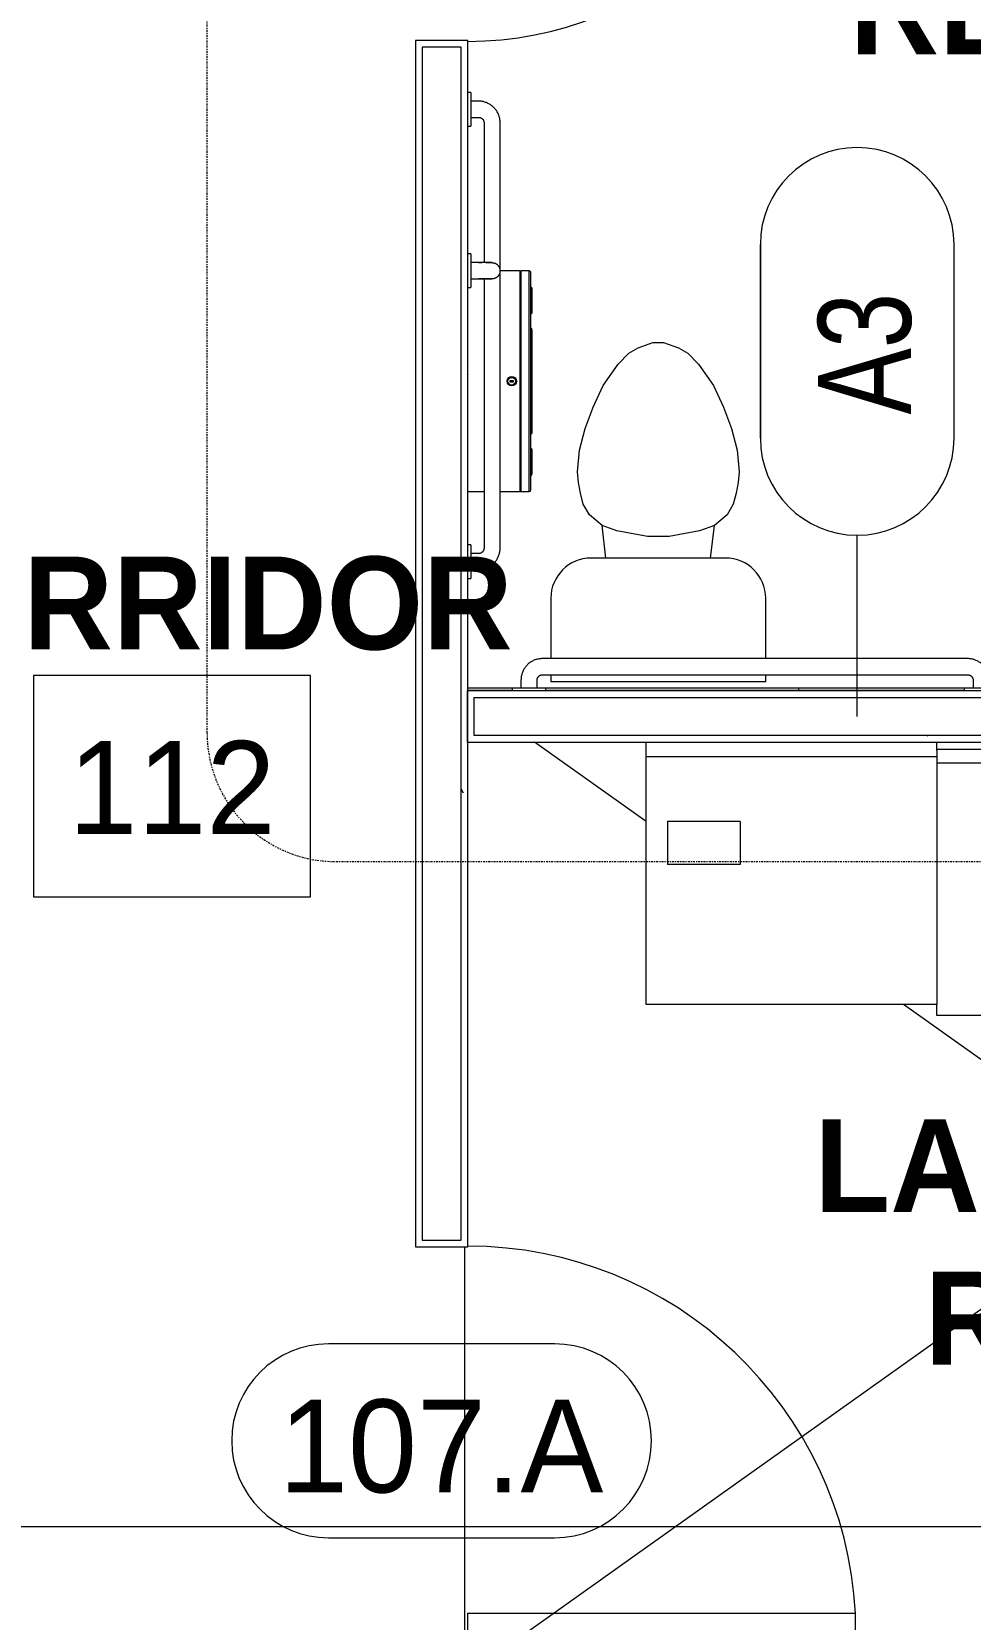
# Model space of a CAD drawing. Header units: inches. Extents: x 23906 to 26777, y -23220 to -20467.
# Drawn here: x 25134.3 to 25221.5, y -22551.6 to -22404.2 of the extents above; entities that cross this region are included whole.
import ezdxf

# ---------------------------------------------------------------- set-up
doc = ezdxf.new("R2010")
doc.units = ezdxf.units.IN
doc.header["$MEASUREMENT"] = 0
doc.linetypes.add('Dash Dot 3_16_', pattern=[0.3125, 0.1875, -0.0625, 0, -0.0625])
doc.linetypes.add('Grid Line 1_2_', pattern=[0.875, 0.5, -0.125, 0.125, -0.125])
for name, color, linetype, lineweight in [('A-ANNO-SYMB', 150, 'Continuous', 9), ('A-AREA-IDEN', 2, 'Continuous', 9), ('A-DOOR', 31, 'Continuous', 20), ('A-DOOR-IDEN', 31, 'Continuous', 9), ('A-FLOR', 192, 'Continuous', 20), ('A-WALL', 113, 'Continuous', 20), ('A-WALL-IDEN', 211, 'Continuous', 9), ('A-WALL-PATT', 111, 'Continuous', 50), ('I-WALL', 2, 'Continuous', 20), ('P-SANR-FIXT', 6, 'Continuous', 20), ('Q-SPCQ', 91, 'Continuous', 20), ('S-GRID', 1, 'Continuous', 9)]:
    doc.layers.add(name, color=color, linetype=linetype, lineweight=lineweight)
doc.styles.add('Century Gothic', font='GOTHIC.TTF', dxfattribs={"height": 8.622671})
doc.styles.add('Century Gothic_1', font='GOTHIC.TTF', dxfattribs={"width": 0.8, "height": 8.622671})
doc.styles.add('Century Gothic_B', font='GOTHICB.TTF', dxfattribs={"height": 8.616719})
pattern_1 = [(0, (0, 0), (30.72, 7.68), [1.267, -21.773, 1.267, -21.773, -122.88]), (0, (0, 0), (30.72, 7.68), [-46.08, 1.267, -44.813, 1.267, -21.773, -53.76]), (0, (0, 0), (30.72, 7.68), [-115.2, 1.267, -14.093, 1.267, -37.133]), (120, (11.52, 3.84), (-22.0110751, 22.7643004), [1.267, -21.773, 1.267, -21.773, -122.88]), (120, (11.52, 3.84), (-22.0110751, 22.7643004), [-46.08, 1.267, -44.813, 1.267, -21.773, -53.76]), (120, (11.52, 3.84), (-22.0110751, 22.7643004), [-115.2, 1.267, -14.093, 1.267, -37.133]), (240, (15.36, 19.2), (-8.7089249, -30.4443004), [1.267, -21.773, 1.267, -21.773, -122.88]), (240, (15.36, 19.2), (-8.7089249, -30.4443004), [-46.08, 1.267, -44.813, 1.267, -21.773, -53.76]), (240, (15.36, 19.2), (-8.7089249, -30.4443004), [-115.2, 1.267, -14.093, 1.267, -37.133])]

# ---------------------------------------------------------------- blocks, each defined once
blk = doc.blocks.new('Toilet-Domestic-3D - Toilet-Domestic-3D-V26-Enlarged First Floor Plan _East_')
at = {"layer": 'P-SANR-FIXT', "color": 43, "lineweight": 13}
for p, q in [((-1.87, 11.5), (-0.5, 12)), ((-0.5, 12), (0.5, 12)), ((0.5, 12), (1.87, 11.5)), ((-3.74, 10), (-2.74, 11)), ((-2.74, 11), (-1.87, 11.5)), ((1.87, 11.5), (2.74, 11)), ((2.74, 11), (3.74, 10)), ((-5.13, 8), (-3.74, 10)), ((3.74, 10), (5.13, 8)), ((-6.06, 6), (-5.13, 8)), ((5.13, 8), (6.06, 6)), ((-6.79, 4), (-6.06, 6)), ((6.06, 6), (6.79, 4)), ((-7.33, 1.99), (-6.79, 4)), ((6.79, 4), (7.33, 1.99)), ((-7.5, 0), (-7.33, 1.99)), ((7.33, 1.99), (7.5, 0)), ((-7.41, -1), (-7.5, 0)), ((-7.24, -2), (-7.41, -1)), ((7.41, -1), (7.24, -2)), ((7.5, 0), (7.41, -1)), ((-6.97, -3), (-7.24, -2)), ((7.24, -2), (6.97, -3)), ((-6.4, -4), (-6.97, -3)), ((-5.21, -5), (-6.4, -4)), ((6.4, -4), (5.21, -5)), ((6.97, -3), (6.4, -4)), ((-3.84, -5.5), (-5.21, -5)), ((-4.86, -8.02), (-5.21, -5)), ((-1, -6), (-3.84, -5.5)), ((3.84, -5.5), (1, -6)), ((5.21, -5), (3.84, -5.5)), ((4.86, -8.02), (5.21, -5)), ((1, -6), (-1, -6)), ((6.25, -8.02), (-6.25, -8.02)), ((-9.98, -11.75), (-9.98, -17.35)), ((9.98, -17.35), (9.98, -11.75)), ((-9.98, -18.85), (-9.98, -19.48)), ((9.98, -19.48), (9.98, -18.85)), ((-9.98, -19.48), (9.98, -19.48))]:
    blk.add_line(p, q, dxfattribs=at)
for centre, start, end in [((-6.25, -11.75), 90, 180), ((6.25, -11.75), 0, 90)]:
    blk.add_arc(centre, 3.73, start, end, dxfattribs=at)
blk = doc.blocks.new('817_Grab_Bars - 8170-001420-V28-Enlarged First Floor Plan _East_')
at = {"layer": 'Q-SPCQ', "color": 43, "lineweight": 13}
for p, q in [((25521.67, -22642.74), (25521.39, -22642.74)), ((25521.67, -22642.74), (25521.67, -22644.3)), ((25522.39, -22643.55), (25521.67, -22643.55)), ((25521.67, -22644.3), (25521.67, -22645.87)), ((25521.67, -22645.05), (25522.39, -22645.05)), ((25521.39, -22645.87), (25521.67, -22645.87)), ((25522.89, -22645.55), (25522.89, -22685.05)), ((25524.39, -22685.05), (25524.39, -22645.55)), ((25521.67, -22684.74), (25521.39, -22684.74)), ((25521.67, -22684.74), (25521.67, -22686.3)), ((25522.39, -22685.55), (25521.67, -22685.55)), ((25521.67, -22686.3), (25521.67, -22687.87)), ((25521.39, -22687.87), (25521.67, -22687.87)), ((25521.67, -22687.05), (25522.39, -22687.05))]:
    blk.add_line(p, q, dxfattribs=at)
at = {"layer": 'Q-SPCQ', "color": 43, "lineweight": 13, "flags": 128}
for points in [[(25524.39, -22645.55), (25524.39, -22645.47), (25524.38, -22645.39), (25524.38, -22645.31), (25524.36, -22645.23), (25524.35, -22645.16), (25524.33, -22645.08), (25524.31, -22645), (25524.29, -22644.92), (25524.26, -22644.85), (25524.23, -22644.77), (25524.2, -22644.7), (25524.16, -22644.63), (25524.13, -22644.56), (25524.08, -22644.49), (25524.04, -22644.42), (25523.99, -22644.36), (25523.95, -22644.3), (25523.89, -22644.23), (25523.84, -22644.17), (25523.78, -22644.12), (25523.73, -22644.06), (25523.66, -22644.01), (25523.6, -22643.96), (25523.54, -22643.91), (25523.47, -22643.87), (25523.4, -22643.83), (25523.33, -22643.79), (25523.26, -22643.75), (25523.19, -22643.72), (25523.11, -22643.69), (25523.04, -22643.66), (25522.96, -22643.64), (25522.89, -22643.62), (25522.81, -22643.6), (25522.73, -22643.58), (25522.65, -22643.57), (25522.57, -22643.56), (25522.49, -22643.56), (25522.41, -22643.55), (25522.39, -22643.55)], [(25522.39, -22645.05), (25522.41, -22645.05), (25522.43, -22645.05), (25522.45, -22645.06), (25522.47, -22645.06), (25522.49, -22645.06), (25522.51, -22645.07), (25522.53, -22645.07), (25522.55, -22645.08), (25522.57, -22645.08), (25522.58, -22645.09), (25522.6, -22645.1), (25522.62, -22645.11), (25522.64, -22645.12), (25522.66, -22645.13), (25522.67, -22645.14), (25522.69, -22645.15), (25522.7, -22645.16), (25522.72, -22645.18), (25522.73, -22645.19), (25522.75, -22645.2), (25522.76, -22645.22), (25522.78, -22645.23), (25522.79, -22645.25), (25522.8, -22645.27), (25522.81, -22645.28), (25522.82, -22645.3), (25522.83, -22645.32), (25522.84, -22645.33), (25522.85, -22645.35), (25522.86, -22645.37), (25522.86, -22645.39), (25522.87, -22645.41), (25522.87, -22645.43), (25522.88, -22645.45), (25522.88, -22645.47), (25522.89, -22645.49), (25522.89, -22645.51), (25522.89, -22645.53), (25522.89, -22645.55), (25522.89, -22645.55)], [(25522.39, -22687.05), (25522.47, -22687.05), (25522.55, -22687.05), (25522.63, -22687.04), (25522.71, -22687.03), (25522.79, -22687.01), (25522.87, -22687), (25522.94, -22686.97), (25523.02, -22686.95), (25523.09, -22686.92), (25523.17, -22686.89), (25523.24, -22686.86), (25523.31, -22686.83), (25523.38, -22686.79), (25523.45, -22686.75), (25523.52, -22686.7), (25523.58, -22686.66), (25523.65, -22686.61), (25523.71, -22686.56), (25523.77, -22686.5), (25523.82, -22686.45), (25523.88, -22686.39), (25523.93, -22686.33), (25523.98, -22686.26), (25524.03, -22686.2), (25524.07, -22686.13), (25524.12, -22686.07), (25524.15, -22686), (25524.19, -22685.92), (25524.22, -22685.85), (25524.25, -22685.78), (25524.28, -22685.7), (25524.31, -22685.63), (25524.33, -22685.55), (25524.35, -22685.47), (25524.36, -22685.39), (25524.37, -22685.31), (25524.38, -22685.23), (25524.39, -22685.15), (25524.39, -22685.07), (25524.39, -22685.05)], [(25522.89, -22685.05), (25522.89, -22685.07), (25522.89, -22685.09), (25522.89, -22685.11), (25522.88, -22685.13), (25522.88, -22685.15), (25522.88, -22685.17), (25522.87, -22685.19), (25522.86, -22685.21), (25522.86, -22685.23), (25522.85, -22685.25), (25522.84, -22685.27), (25522.83, -22685.28), (25522.82, -22685.3), (25522.81, -22685.32), (25522.8, -22685.34), (25522.79, -22685.35), (25522.78, -22685.37), (25522.77, -22685.38), (25522.75, -22685.4), (25522.74, -22685.41), (25522.72, -22685.43), (25522.71, -22685.44), (25522.69, -22685.45), (25522.68, -22685.46), (25522.66, -22685.47), (25522.64, -22685.48), (25522.63, -22685.49), (25522.61, -22685.5), (25522.59, -22685.51), (25522.57, -22685.52), (25522.55, -22685.53), (25522.53, -22685.53), (25522.51, -22685.54), (25522.49, -22685.54), (25522.48, -22685.55), (25522.46, -22685.55), (25522.44, -22685.55), (25522.42, -22685.55), (25522.4, -22685.55), (25522.39, -22685.55)]]:
    blk.add_lwpolyline(points, dxfattribs=at)
blk = doc.blocks.new('817_Grab_Bars - 8170-001420-V37-Enlarged First Floor Plan _East_')
at = {"layer": 'Q-SPCQ', "color": 43, "lineweight": 13}
for p, q in [((25175.11, -22409.87), (25174.83, -22409.87)), ((25175.11, -22409.87), (25175.11, -22411.43)), ((25175.83, -22410.68), (25175.11, -22410.68)), ((25175.11, -22411.43), (25175.11, -22412.99)), ((25175.11, -22412.18), (25175.83, -22412.18)), ((25174.83, -22412.99), (25175.11, -22412.99)), ((25176.33, -22412.68), (25176.33, -22425.68)), ((25177.83, -22452.18), (25177.83, -22412.68)), ((25176.33, -22427.17), (25176.33, -22452.18)), ((25175.11, -22451.87), (25174.83, -22451.87)), ((25175.11, -22451.87), (25175.11, -22453.43)), ((25175.83, -22452.68), (25175.11, -22452.68)), ((25175.11, -22453.43), (25175.11, -22454.99)), ((25174.83, -22454.99), (25175.11, -22454.99)), ((25175.11, -22454.18), (25175.83, -22454.18))]:
    blk.add_line(p, q, dxfattribs=at)
at = {"layer": 'Q-SPCQ', "color": 43, "lineweight": 13, "flags": 128}
for points in [[(25177.83, -22412.68), (25177.83, -22412.6), (25177.82, -22412.52), (25177.81, -22412.44), (25177.8, -22412.36), (25177.79, -22412.28), (25177.77, -22412.2), (25177.75, -22412.13), (25177.73, -22412.05), (25177.7, -22411.97), (25177.67, -22411.9), (25177.64, -22411.83), (25177.6, -22411.75), (25177.56, -22411.68), (25177.52, -22411.62), (25177.48, -22411.55), (25177.43, -22411.48), (25177.38, -22411.42), (25177.33, -22411.36), (25177.28, -22411.3), (25177.22, -22411.24), (25177.16, -22411.19), (25177.1, -22411.14), (25177.04, -22411.09), (25176.97, -22411.04), (25176.91, -22410.99), (25176.84, -22410.95), (25176.77, -22410.91), (25176.7, -22410.88), (25176.63, -22410.84), (25176.55, -22410.81), (25176.48, -22410.79), (25176.4, -22410.76), (25176.32, -22410.74), (25176.25, -22410.72), (25176.17, -22410.71), (25176.09, -22410.69), (25176.01, -22410.69), (25175.93, -22410.68), (25175.85, -22410.68), (25175.83, -22410.68)], [(25175.83, -22412.18), (25175.85, -22412.18), (25175.87, -22412.18), (25175.89, -22412.18), (25175.91, -22412.18), (25175.93, -22412.19), (25175.95, -22412.19), (25175.97, -22412.2), (25175.99, -22412.2), (25176, -22412.21), (25176.02, -22412.22), (25176.04, -22412.23), (25176.06, -22412.23), (25176.08, -22412.24), (25176.09, -22412.25), (25176.11, -22412.27), (25176.13, -22412.28), (25176.14, -22412.29), (25176.16, -22412.3), (25176.17, -22412.32), (25176.19, -22412.33), (25176.2, -22412.34), (25176.21, -22412.36), (25176.23, -22412.37), (25176.24, -22412.39), (25176.25, -22412.41), (25176.26, -22412.42), (25176.27, -22412.44), (25176.28, -22412.46), (25176.29, -22412.48), (25176.29, -22412.5), (25176.3, -22412.52), (25176.31, -22412.53), (25176.31, -22412.55), (25176.32, -22412.57), (25176.32, -22412.59), (25176.32, -22412.61), (25176.33, -22412.63), (25176.33, -22412.65), (25176.33, -22412.67), (25176.33, -22412.68)], [(25175.83, -22454.18), (25175.91, -22454.18), (25175.99, -22454.17), (25176.07, -22454.16), (25176.15, -22454.15), (25176.23, -22454.14), (25176.3, -22454.12), (25176.38, -22454.1), (25176.46, -22454.08), (25176.53, -22454.05), (25176.61, -22454.02), (25176.68, -22453.99), (25176.75, -22453.95), (25176.82, -22453.91), (25176.89, -22453.87), (25176.96, -22453.83), (25177.02, -22453.78), (25177.09, -22453.73), (25177.15, -22453.68), (25177.21, -22453.63), (25177.26, -22453.57), (25177.32, -22453.51), (25177.37, -22453.45), (25177.42, -22453.39), (25177.47, -22453.32), (25177.51, -22453.26), (25177.55, -22453.19), (25177.59, -22453.12), (25177.63, -22453.05), (25177.66, -22452.98), (25177.69, -22452.9), (25177.72, -22452.83), (25177.74, -22452.75), (25177.77, -22452.67), (25177.78, -22452.6), (25177.8, -22452.52), (25177.81, -22452.44), (25177.82, -22452.36), (25177.83, -22452.28), (25177.83, -22452.2), (25177.83, -22452.18)], [(25176.33, -22452.18), (25176.33, -22452.2), (25176.33, -22452.22), (25176.32, -22452.24), (25176.32, -22452.26), (25176.32, -22452.28), (25176.31, -22452.3), (25176.31, -22452.32), (25176.3, -22452.34), (25176.3, -22452.35), (25176.29, -22452.37), (25176.28, -22452.39), (25176.27, -22452.41), (25176.26, -22452.43), (25176.25, -22452.44), (25176.24, -22452.46), (25176.23, -22452.48), (25176.22, -22452.49), (25176.2, -22452.51), (25176.19, -22452.52), (25176.18, -22452.54), (25176.16, -22452.55), (25176.15, -22452.56), (25176.13, -22452.58), (25176.11, -22452.59), (25176.1, -22452.6), (25176.08, -22452.61), (25176.06, -22452.62), (25176.05, -22452.63), (25176.03, -22452.64), (25176.01, -22452.64), (25175.99, -22452.65), (25175.97, -22452.66), (25175.95, -22452.66), (25175.93, -22452.67), (25175.91, -22452.67), (25175.89, -22452.67), (25175.87, -22452.68), (25175.85, -22452.68), (25175.83, -22452.68), (25175.83, -22452.68)]]:
    blk.add_lwpolyline(points, dxfattribs=at)
blk = doc.blocks.new('Dispenser-Toilet_Tissue-Frost_Products_LTD_-Jumbo-169 - Steel-Brushed-Stainless_Steel-V38-Enlarged First Floor Plan _East_')
at = {"layer": 'Q-SPCQ', "color": 43, "lineweight": 13}
for p, q in [((25179.67, -22426.43), (25177.83, -22426.43)), ((25179.67, -22426.43), (25179.67, -22446.93)), ((25179.73, -22446.87), (25179.73, -22426.49)), ((25179.76, -22426.49), (25179.73, -22426.49)), ((25180.53, -22426.43), (25179.76, -22426.43)), ((25179.76, -22426.43), (25179.76, -22426.49)), ((25179.76, -22426.49), (25179.76, -22446.87)), ((25180.53, -22446.93), (25180.53, -22426.43)), ((25180.69, -22427.94), (25180.69, -22426.59)), ((25180.69, -22445.42), (25180.69, -22427.94)), ((25180.79, -22430.27), (25180.79, -22428.1)), ((25180.69, -22431.74), (25180.69, -22430.43)), ((25180.79, -22441.43), (25180.79, -22431.93)), ((25178.73, -22436.64), (25178.73, -22436.72)), ((25179.07, -22436.64), (25178.73, -22436.64)), ((25178.73, -22436.72), (25179.07, -22436.72)), ((25179.07, -22436.72), (25179.07, -22436.64)), ((25180.69, -22442.92), (25180.69, -22441.62)), ((25180.79, -22445.26), (25180.79, -22443.08)), ((25180.69, -22446.77), (25180.69, -22445.42)), ((25174.83, -22446.93), (25176.33, -22446.93)), ((25177.83, -22446.93), (25179.67, -22446.93)), ((25179.73, -22446.87), (25179.76, -22446.87)), ((25179.76, -22446.87), (25179.76, -22446.93)), ((25179.76, -22446.93), (25180.53, -22446.93))]:
    blk.add_line(p, q, dxfattribs=at)
for radius in [0.438, 0.358]:
    blk.add_circle((25178.91, -22436.68), radius, dxfattribs=at)
for centre, radius, start, end in [((25179.67, -22426.49), 0.06, 0, 90), ((25180.53, -22426.59), 0.16, 0, 90), ((25180.61, -22428.1), 0.18, 0, 63.6122), ((25180.67, -22429.66), 0.118, 10.8116, 82.3569), ((25180.64, -22429.65), 0.151, 289.6341, 357.321), ((25180.64, -22429.68), 0.151, 289.6341, 356.8331), ((25180.61, -22429.68), 0.18, 296.3878, 0), ((25180.67, -22430.26), 0.119, 10.0401, 81.5195), ((25180.64, -22430.26), 0.151, 289.6341, 357.321), ((25180.64, -22430.26), 0.151, 289.6341, 357.321), ((25180.61, -22430.27), 0.18, 296.3878, 0), ((25180.57, -22431.93), 0.22, 0, 56.9443), ((25180.57, -22441.43), 0.22, 303.0557, 0), ((25180.61, -22443.08), 0.18, 0, 63.6122), ((25180.64, -22443.1), 0.151, 2.679, 70.3659), ((25180.64, -22443.1), 0.151, 2.679, 70.3659), ((25180.67, -22443.1), 0.119, 278.4805, 349.9599), ((25180.61, -22443.67), 0.18, 0, 63.6084), ((25180.64, -22443.68), 0.151, 3.1667, 70.3726), ((25180.64, -22443.71), 0.151, 2.679, 70.3653), ((25180.67, -22443.7), 0.118, 277.6431, 349.1884), ((25180.61, -22445.26), 0.18, 296.3878, 0), ((25179.67, -22446.87), 0.0601, 270, 357.3185), ((25180.53, -22446.77), 0.16, 270, 359.0019)]:
    blk.add_arc(centre, radius, start, end, dxfattribs=at)
blk = doc.blocks.new('817_Grab_Bars - 8170-001180-V29-Enlarged First Floor Plan _East_')
at = {"layer": 'Q-SPCQ', "color": 43, "lineweight": 13}
for p, q in [((25468.2, -22631.3), (25468.2, -22631.58)), ((25471.33, -22631.58), (25468.2, -22631.58)), ((25469.02, -22631.58), (25469.02, -22632.3)), ((25470.52, -22632.3), (25470.52, -22631.58)), ((25471.33, -22631.58), (25471.33, -22631.3))]:
    blk.add_line(p, q, dxfattribs=at)
at = {"layer": 'Q-SPCQ', "color": 43, "lineweight": 13, "flags": 128}
for points in [[(25469.02, -22632.3), (25469.02, -22632.35), (25469.02, -22632.4), (25469.02, -22632.45), (25469.02, -22632.5), (25469.02, -22632.55), (25469.02, -22632.6), (25469.02, -22632.65), (25469.02, -22632.7), (25469.02, -22632.74), (25469.02, -22632.79), (25469.02, -22632.84), (25469.02, -22632.88), (25469.02, -22632.92), (25469.02, -22632.97), (25469.02, -22633.01), (25469.02, -22633.05), (25469.02, -22633.09), (25469.02, -22633.13), (25469.02, -22633.16), (25469.02, -22633.2), (25469.02, -22633.23), (25469.02, -22633.27), (25469.02, -22633.3), (25469.02, -22633.33), (25469.02, -22633.35), (25469.02, -22633.38), (25469.02, -22633.41), (25469.02, -22633.43), (25469.02, -22633.45), (25469.02, -22633.47), (25469.02, -22633.49), (25469.02, -22633.5), (25469.02, -22633.51), (25469.02, -22633.53), (25469.02, -22633.53), (25469.02, -22633.54), (25469.02, -22633.55), (25469.02, -22633.55), (25469.02, -22633.55)], [(25469.02, -22632.89), (25469.02, -22632.85), (25469.02, -22632.8), (25469.02, -22632.76), (25469.02, -22632.71), (25469.02, -22632.66), (25469.02, -22632.61), (25469.02, -22632.56), (25469.02, -22632.52), (25469.02, -22632.47), (25469.02, -22632.42), (25469.02, -22632.37), (25469.02, -22632.32)], [(25469.02, -22633.55), (25469.02, -22633.55), (25469.02, -22633.55), (25469.02, -22633.54), (25469.02, -22633.54), (25469.02, -22633.53), (25469.02, -22633.52), (25469.02, -22633.5), (25469.02, -22633.49), (25469.02, -22633.47), (25469.02, -22633.45), (25469.02, -22633.43), (25469.02, -22633.41), (25469.02, -22633.39), (25469.02, -22633.36), (25469.02, -22633.33), (25469.02, -22633.31), (25469.02, -22633.27), (25469.02, -22633.24), (25469.02, -22633.21), (25469.02, -22633.17), (25469.02, -22633.14), (25469.02, -22633.1), (25469.02, -22633.06), (25469.02, -22633.02), (25469.02, -22632.98)], [(25469.53, -22634.26), (25469.5, -22634.25), (25469.47, -22634.24), (25469.45, -22634.23), (25469.42, -22634.22), (25469.39, -22634.2), (25469.37, -22634.19), (25469.34, -22634.17), (25469.32, -22634.15), (25469.29, -22634.14), (25469.27, -22634.12), (25469.25, -22634.1), (25469.23, -22634.08), (25469.21, -22634.05), (25469.19, -22634.03), (25469.17, -22634.01), (25469.15, -22633.98), (25469.13, -22633.96), (25469.12, -22633.93), (25469.1, -22633.91), (25469.09, -22633.88), (25469.08, -22633.85), (25469.07, -22633.82), (25469.06, -22633.8), (25469.05, -22633.77), (25469.04, -22633.74), (25469.03, -22633.71), (25469.03, -22633.68), (25469.02, -22633.65), (25469.02, -22633.62), (25469.02, -22633.59), (25469.02, -22633.56), (25469.02, -22633.55)], [(25470.52, -22633.55), (25470.51, -22633.58), (25470.51, -22633.61), (25470.51, -22633.64), (25470.51, -22633.67), (25470.5, -22633.7), (25470.49, -22633.73), (25470.49, -22633.76), (25470.48, -22633.79), (25470.47, -22633.82), (25470.46, -22633.84), (25470.44, -22633.87), (25470.43, -22633.9), (25470.42, -22633.93), (25470.4, -22633.95), (25470.38, -22633.98), (25470.37, -22634), (25470.35, -22634.02), (25470.33, -22634.05), (25470.31, -22634.07), (25470.29, -22634.09), (25470.27, -22634.11), (25470.24, -22634.13), (25470.22, -22634.15), (25470.2, -22634.17), (25470.17, -22634.18), (25470.14, -22634.2), (25470.12, -22634.21), (25470.09, -22634.23), (25470.06, -22634.24), (25470.04, -22634.25), (25470.01, -22634.26), (25469.98, -22634.27), (25469.95, -22634.28)], [(25470.52, -22633.55), (25470.52, -22633.55), (25470.52, -22633.55), (25470.52, -22633.54), (25470.52, -22633.54), (25470.52, -22633.53), (25470.52, -22633.52), (25470.52, -22633.5), (25470.52, -22633.49), (25470.52, -22633.47), (25470.52, -22633.45), (25470.52, -22633.43), (25470.52, -22633.41), (25470.52, -22633.39), (25470.52, -22633.36), (25470.52, -22633.33), (25470.52, -22633.31), (25470.52, -22633.27), (25470.52, -22633.24), (25470.52, -22633.21), (25470.52, -22633.17), (25470.52, -22633.14), (25470.52, -22633.1), (25470.52, -22633.06), (25470.52, -22633.02), (25470.52, -22632.98), (25470.52, -22632.94), (25470.52, -22632.89), (25470.52, -22632.85), (25470.52, -22632.8), (25470.52, -22632.76), (25470.52, -22632.71), (25470.52, -22632.66), (25470.52, -22632.61), (25470.52, -22632.56), (25470.52, -22632.52), (25470.52, -22632.47), (25470.52, -22632.42), (25470.52, -22632.37), (25470.52, -22632.32), (25470.52, -22632.3)], [(25470.52, -22632.3), (25470.52, -22632.35), (25470.52, -22632.4), (25470.52, -22632.45), (25470.52, -22632.5), (25470.52, -22632.55), (25470.52, -22632.6)], [(25470.52, -22632.97), (25470.52, -22633.01), (25470.52, -22633.05), (25470.52, -22633.09), (25470.52, -22633.13), (25470.52, -22633.16), (25470.52, -22633.2), (25470.52, -22633.23), (25470.52, -22633.27), (25470.52, -22633.3), (25470.52, -22633.33), (25470.52, -22633.35), (25470.52, -22633.38), (25470.52, -22633.41), (25470.52, -22633.43), (25470.52, -22633.45), (25470.52, -22633.47), (25470.52, -22633.49), (25470.52, -22633.5), (25470.52, -22633.51), (25470.52, -22633.53), (25470.52, -22633.53), (25470.52, -22633.54), (25470.52, -22633.55), (25470.52, -22633.55), (25470.52, -22633.55)]]:
    blk.add_lwpolyline(points, dxfattribs=at)
blk = doc.blocks.new('Locker Rooms and Restrooms_rvt-1-Enlarged First Floor Plan _East_')
at = {"layer": 'A-WALL-PATT', "lineweight": 9}
h = blk.add_hatch(dxfattribs=at)
h.set_pattern_fill('FP_8', color=8, style=0, pattern_type=2)
h.set_pattern_definition(pattern_1)
h.paths.add_polyline_path([(25174.77, -22469.55), (25175.39, -22469.55), (25175.39, -22466.05), (25262.02, -22466.05), (25262.02, -22465.43), (25174.77, -22465.43), (25174.77, -22466.05)], flags=0)
h.paths.add_polyline_path([(25265.52, -22466.05), (25266.05, -22466.05), (25266.05, -22465.43), (25265.52, -22465.43)], flags=0)
h = blk.add_hatch(dxfattribs=at)
h.set_pattern_fill('FP_60', color=8, style=0, pattern_type=2)
h.set_pattern_definition([(180, (25265.515, -22477.428), (48, -24), [48, 0, 0, 0]), (270, (25241.515, -22465.43), (48, 3e-15), [12, -12]), (270, (25253.515, -22477.43), (48, 3e-15), [12, -12]), (270, (25229.515, -22477.43), (48, 3e-15), [12, -12]), (180, (25265.515, -22489.428), (48, -24), [48, 0, 0, 0]), (270, (25217.515, -22465.43), (48, 3e-15), [12, -12])])
h.paths.add_polyline_path([(25174.83, -22465.43), (25178.95, -22465.43), (25178.95, -22465.18), (25174.83, -22465.18)], flags=0)
h.paths.add_polyline_path([(25261.39, -22465.43), (25261.39, -22465.18), (25255.17, -22465.18), (25255.17, -22465.43), (25260.23, -22465.43)], flags=0)
h.paths.add_polyline_path([(25182.08, -22465.43), (25220.95, -22465.43), (25220.95, -22465.18), (25182.08, -22465.18)], flags=0)
h.paths.add_polyline_path([(25232.93, -22465.43), (25232.93, -22465.18), (25224.08, -22465.18), (25224.08, -22465.43), (25226.53, -22465.43)], flags=0)
h = blk.add_hatch(dxfattribs=at)
h.set_pattern_fill('FP_8', color=8, style=0, pattern_type=2)
h.set_pattern_definition(pattern_1)
h.paths.add_polyline_path([(25184.4, -22470.18), (25266.05, -22470.18), (25266.05, -22469.55), (25174.77, -22469.55), (25174.77, -22470.18), (25175.98, -22470.18)], flags=0)
at = {"layer": 'A-WALL', "color": 43, "lineweight": 13}
for p, q in [((25178.95, -22465.18), (25174.83, -22465.18)), ((25220.95, -22465.18), (25182.08, -22465.18))]:
    blk.add_line(p, q, dxfattribs=at)
at = {"layer": 'A-WALL', "color": 7}
for p, q in [((25175.39, -22466.05), (25175.39, -22469.55)), ((25175.39, -22466.05), (25262.02, -22466.05)), ((25175.39, -22469.55), (25266.05, -22469.55))]:
    blk.add_line(p, q, dxfattribs=at)
at = {"layer": 'I-WALL', "color": 7}
for p, q in [((25261.39, -22465.43), (25174.77, -22465.43)), ((25174.77, -22465.43), (25174.77, -22466.05)), ((25174.77, -22466.05), (25174.77, -22469.55)), ((25174.77, -22469.55), (25174.77, -22470.18)), ((25174.77, -22470.18), (25266.05, -22470.18))]:
    blk.add_line(p, q, dxfattribs=at)
at = {"color": 43, "lineweight": 13}
for name, p in [('817_Grab_Bars - 8170-001420-V37-Enlarged First Floor Plan _East_', (0, 0)), ('Dispenser-Toilet_Tissue-Frost_Products_LTD_-Jumbo-169 - Steel-Brushed-Stainless_Steel-V38-Enlarged First Floor Plan _East_', (0, 0)), ('Toilet-Domestic-3D - Toilet-Domestic-3D-V26-Enlarged First Floor Plan _East_', (25192.52, -22445.08))]:
    blk.add_blockref(name, p, dxfattribs=at)
for name, p, rotation in [('817_Grab_Bars - 8170-001180-V29-Enlarged First Floor Plan _East_', (2543.52, -47896.19), 90.00000000000034), ('817_Grab_Bars - 8170-001420-V28-Enlarged First Floor Plan _East_', (2536.21, -47986.82), 90.00000000000001)]:
    blk.add_blockref(name, p, dxfattribs=dict(at, rotation=rotation))
blk = doc.blocks.new('Struct_Xcel_Sports Complex_rvt-1-Enlarged First Floor Plan _East_')
at = {"layer": 'A-FLOR', "color": 43, "lineweight": 13}
for p, q in [((25191.39, -22477.55), (25181.02, -22470.18)), ((25238.77, -22511.24), (25215.3, -22494.55)), ((25174.83, -22556.71), (25238.77, -22511.24)), ((25174.52, -22517.05), (25174.52, -22553.05))]:
    blk.add_line(p, q, dxfattribs=at)
blk = doc.blocks.new('Single-Flush - 36_ x 84_-1318898-Enlarged First Floor Plan _East_')
at = {"layer": 'A-DOOR', "color": 7}
for p, q in [((16, 2.44), (16, 38.45)), ((18, 38.45), (16, 38.45)), ((18, 2.44), (18, 38.45)), ((18, 2.44), (16, 2.44))]:
    blk.add_line(p, q, dxfattribs=at)
at = {"layer": 'A-DOOR', "color": 43, "lineweight": 13}
blk.add_arc((18, 2.44), 36.07, 93.1789, 180, dxfattribs=at)
blk = doc.blocks.new('Single-Flush - 32_ x 84_-460923-Enlarged First Floor Plan _East_')
at = {"layer": 'A-DOOR', "color": 7}
for p, q in [((14, -2.44), (14, -34.44)), ((16, -2.44), (14, -2.44)), ((16, -2.44), (16, -34.44)), ((16, -34.44), (14, -34.44))]:
    blk.add_line(p, q, dxfattribs=at)
at = {"layer": 'A-DOOR', "color": 43, "lineweight": 13}
blk.add_arc((16, -2.44), 32.07, 180, 266.4241, dxfattribs=at)
blk = doc.blocks.new('Washing Machine - 26_x26_ - Private-V5-Enlarged First Floor Plan _East_')
at = {"layer": 'P-SANR-FIXT', "color": 43, "lineweight": 13}
for p, q in [((0.63, 13), (1.31, 13)), ((1.31, 13), (1.41, 13)), ((1.31, 13), (1.31, -13)), ((2.59, 13), (2.59, -13)), ((25, 13), (26, 13)), ((26, 13), (26, -13)), ((1.31, -13), (0.63, -13)), ((1.41, -13), (1.31, -13)), ((26, -13), (25, -13))]:
    blk.add_line(p, q, dxfattribs=at)
blk = doc.blocks.new('Dryer - 27_ x 25_ x 35_-V6-Enlarged First Floor Plan _East_')
at = {"layer": 'Q-SPCQ', "color": 43, "lineweight": 13}
for p, q in [((1.42, 0.11), (28.42, 0.11)), ((1.42, -23.48), (1.42, 0.11)), ((28.42, 0.11), (28.42, -24.26)), ((19.67, -12.89), (26.42, -12.89)), ((19.67, -16.89), (19.67, -12.89)), ((26.42, -16.89), (26.42, -12.89)), ((19.67, -16.89), (26.42, -16.89)), ((1.42, -22.89), (28.42, -22.89))]:
    blk.add_line(p, q, dxfattribs=at)
blk = doc.blocks.new('Door Tag - Door Tag-4658-Enlarged First Floor Plan _East_')
at = {"layer": 'A-DOOR-IDEN', "color": 153}
for p, q in [((0.109375, 0.09375), (-0.109375, 0.09375)), ((-0.109375, -0.09375), (0.109375, -0.09375))]:
    blk.add_line(p, q, dxfattribs=at)
for centre, start, end in [((-0.109375, 0), 90, 270), ((0.109375, 0), 270, 90)]:
    blk.add_arc(centre, 0.09375, start, end, dxfattribs=at)
blk = doc.blocks.new('Wall Tag - 1_4_-1369832-Enlarged First Floor Plan _East_')
at = {"layer": 'A-WALL-IDEN', "color": 153}
for p, q in [((-0.0822, 0.0968), (0.1053, 0.0968)), ((0.1053, 0.0968), (-0.0822, 0.0968)), ((-0.0822, -0.0907), (0.1053, -0.0907)), ((-0.0822, -0.0907), (0.1053, -0.0907))]:
    blk.add_line(p, q, dxfattribs=at)
for centre, start, end in [((-0.0822, 0.0031), 90, 270), ((-0.0822, 0.0031), 90, 270), ((0.1053, 0.0031), 270, 90), ((0.1053, 0.0031), 270, 90)]:
    blk.add_arc(centre, 0.0937, start, end, dxfattribs=at)

msp = doc.modelspace()

# ---------------------------------------------------------------- hatches: boundary and pattern name
at = {"layer": 'A-WALL-PATT', "lineweight": 9}
h = msp.add_hatch(dxfattribs=at)
h.set_pattern_fill('FP_8', color=8, style=0, pattern_type=2)
h.set_pattern_definition(pattern_1)
h.paths.add_polyline_path([(25169.95273, -22787.30281), (25170.57773, -22787.30281), (25170.57773, -22627.17781), (25169.95273, -22627.17781), (25169.95273, -22786.55281)], flags=0)
h.paths.add_polyline_path([(25169.95273, -22623.55281), (25170.57773, -22623.55281), (25170.57773, -22602.67781), (25172.39023, -22602.67781), (25172.39023, -22602.05281), (25169.95273, -22602.05281), (25169.95273, -22622.92781)], flags=0)
h.paths.add_polyline_path([(25169.95273, -22566.05281), (25172.39023, -22566.05281), (25172.39023, -22565.42781), (25170.57773, -22565.42781), (25170.57773, -22553.67781), (25172.39023, -22553.67781), (25172.39023, -22553.05281), (25169.95273, -22553.05281)], flags=0)
h.paths.add_polyline_path([(25169.95273, -22517.05281), (25172.39023, -22517.05281), (25172.39023, -22516.42781), (25170.57773, -22516.42781), (25170.57773, -22405.67781), (25172.39023, -22405.67781), (25172.39023, -22405.05281), (25169.95273, -22405.05281), (25169.95273, -22491.69267)], flags=0)
h.paths.add_polyline_path([(25169.95273, -22373.05281), (25172.39023, -22373.05281), (25172.39023, -22372.42781), (25170.57773, -22372.42781), (25170.57773, -22369.55281), (25169.95273, -22369.55281)], flags=0)
h = msp.add_hatch(dxfattribs=at)
h.set_pattern_fill('FP_8', color=8, style=0, pattern_type=2)
h.set_pattern_definition(pattern_1)
h.paths.add_polyline_path([(25174.20273, -22787.30281), (25174.82773, -22787.30281), (25174.82773, -22602.05281), (25172.39023, -22602.05281), (25172.39023, -22602.67781), (25174.20273, -22602.67781), (25174.20273, -22786.55281)], flags=0)
h.paths.add_polyline_path([(25172.39023, -22566.05281), (25174.82773, -22566.05281), (25174.82773, -22561.17781), (25174.20273, -22561.17781), (25174.20273, -22565.42781), (25172.39023, -22565.42781)], flags=0)
h.paths.add_polyline_path([(25174.20273, -22557.55281), (25174.82773, -22557.55281), (25174.82773, -22553.05281), (25172.39023, -22553.05281), (25172.39023, -22553.67781), (25174.20273, -22553.67781)], flags=0)
h.paths.add_polyline_path([(25172.39023, -22517.05281), (25174.82773, -22517.05281), (25174.82773, -22405.05281), (25172.39023, -22405.05281), (25172.39023, -22405.67781), (25174.20273, -22405.67781), (25174.20273, -22516.42781), (25172.39023, -22516.42781)], flags=0)
h.paths.add_polyline_path([(25172.39023, -22373.05281), (25174.82773, -22373.05281), (25174.82773, -22369.55281), (25170.57773, -22369.55281), (25170.57773, -22370.17781), (25174.20273, -22370.17781), (25174.20273, -22372.42781), (25172.39023, -22372.42781)], flags=0)

# ---------------------------------------------------------------- linework, layer by layer
at = {"layer": 'A-ANNO-SYMB', "linetype": 'Dash Dot 3_16_'}
for p, q in [((25150.59347, -22356.77125), (25150.59347, -22469.28469)), ((25162.59347, -22481.28469), (25321.25914, -22481.28469))]:
    msp.add_line(p, q, dxfattribs=at)
msp.add_arc((25162.59347, -22469.28469), 12, 180, 270, dxfattribs=at)
at = {"layer": 'A-AREA-IDEN', "flags": 128}
msp.add_lwpolyline([(25134.48695, -22463.98891), (25134.48695, -22484.56034), (25160.19695, -22484.56034), (25160.19695, -22463.98891)], close=True, dxfattribs=at)
at = {"layer": 'A-WALL', "color": 7}
for p, q in [((25174.20273, -22405.67781), (25170.57773, -22405.67781)), ((25170.57773, -22405.67781), (25170.57773, -22516.42781)), ((25174.20273, -22516.42781), (25174.20273, -22405.67781)), ((25170.57773, -22516.42781), (25174.20273, -22516.42781))]:
    msp.add_line(p, q, dxfattribs=at)
at = {"layer": 'A-WALL-IDEN', "color": 153}
msp.add_line((25211.00203, -22467.80281), (25211.00203, -22450.98419), dxfattribs=at)
at = {"layer": 'I-WALL', "color": 7}
for p, q in [((25174.82773, -22405.05281), (25169.95273, -22405.05281)), ((25169.95273, -22405.05281), (25169.95273, -22517.05281)), ((25174.82773, -22517.05281), (25174.82773, -22405.05281)), ((25169.95273, -22517.05281), (25174.82773, -22517.05281))]:
    msp.add_line(p, q, dxfattribs=at)
at = {"layer": 'S-GRID', "linetype": 'Grid Line 1_2_'}
for p, q in [((26486.39177, -22543.05281), (24012.51838, -22543.05281)), ((26583.90261, -22543.05281), (24110.3815, -22543.05281))]:
    msp.add_line(p, q, dxfattribs=at)

# ---------------------------------------------------------------- block references
at = {"layer": 'A-DOOR', "color": 250, "lineweight": 13}
for name, p, rotation in [('Single-Flush - 32_ x 84_-460923-Enlarged First Floor Plan _East_', (25172.39023, -22389.05281), 90), ('Single-Flush - 36_ x 84_-1318898-Enlarged First Floor Plan _East_', (25172.39023, -22535.05281), 270)]:
    msp.add_blockref(name, p, dxfattribs=dict(at, rotation=rotation))
at = {"layer": 'A-DOOR-IDEN', "color": 153, "xscale": 95.99999999999994, "yscale": 95.99999999999994, "zscale": 95.99999999999994}
msp.add_blockref('Door Tag - Door Tag-4658-Enlarged First Floor Plan _East_', (25172.39023, -22535.05281), dxfattribs=at)
at = {"layer": 'A-WALL-IDEN', "color": 153, "xscale": 95.99999999999994, "yscale": 95.99999999999994, "zscale": 95.99999999999994, "rotation": 89.99999999999991}
msp.add_blockref('Wall Tag - 1_4_-1369832-Enlarged First Floor Plan _East_', (25211.29574, -22434.08887), dxfattribs=at)
at = {"layer": 'P-SANR-FIXT', "color": 43, "lineweight": 13, "rotation": 270}
msp.add_blockref('Washing Machine - 26_x26_ - Private-V5-Enlarged First Floor Plan _East_', (25231.39023, -22469.55281), dxfattribs=at)
at = {"layer": 'Q-SPCQ', "color": 43, "lineweight": 13, "rotation": 180}
msp.add_blockref('Dryer - 27_ x 25_ x 35_-V6-Enlarged First Floor Plan _East_', (25219.81099, -22494.44104), dxfattribs=at)

# ---------------------------------------------------------------- texts
at = {"layer": 'A-AREA-IDEN', "attachment_point": 2}
for s, insert, char_height, width, line_spacing_factor, style in [('RESTROOM', (25243.58433, -22397.72213), 8.616719, 74.736, 0.984796, 'Century Gothic_B'), ('CORRIDOR', (25147.62798, -22452.96504), 8.616719, 74.412, 0.984796, 'Century Gothic_B'), ('112', (25147.34195, -22470.08053), 8.622671, 23.652, 0.984117, 'Century Gothic'), ('LAUNDRY\\PROOM', (25235.19683, -22505.21022), 8.616719, 63.936, 0.984796, 'Century Gothic_B')]:
    msp.add_mtext(s, dxfattribs=dict(at, insert=insert, char_height=char_height, width=width, line_spacing_factor=line_spacing_factor, style=style))
at = {"layer": 'A-DOOR-IDEN', "insert": (25172.3489, -22531.2215), "char_height": 8.622671, "width": 38.124, "attachment_point": 2, "line_spacing_factor": 0.984117, "style": 'Century Gothic'}
msp.add_mtext('107.A', dxfattribs=at)

# ---------------------------------------------------------------- next in the draw order: texts
at = {"layer": 'A-WALL-IDEN', "insert": (25207.36141, -22434.11773), "char_height": 8.622671, "width": 14.58, "attachment_point": 2, "rotation": 90, "line_spacing_factor": 0.984117, "style": 'Century Gothic_1', "bg_fill": 3, "box_fill_scale": 1.25, "bg_fill_color": 0, "bg_fill_transparency": 0}
msp.add_mtext('A3', dxfattribs=at)

# ---------------------------------------------------------------- next in the draw order: block references
at = {"lineweight": 5}
for name in ['Struct_Xcel_Sports Complex_rvt-1-Enlarged First Floor Plan _East_', 'Locker Rooms and Restrooms_rvt-1-Enlarged First Floor Plan _East_']:
    msp.add_blockref(name, (0, 0), dxfattribs=at)

doc.saveas('drawing.dxf')
